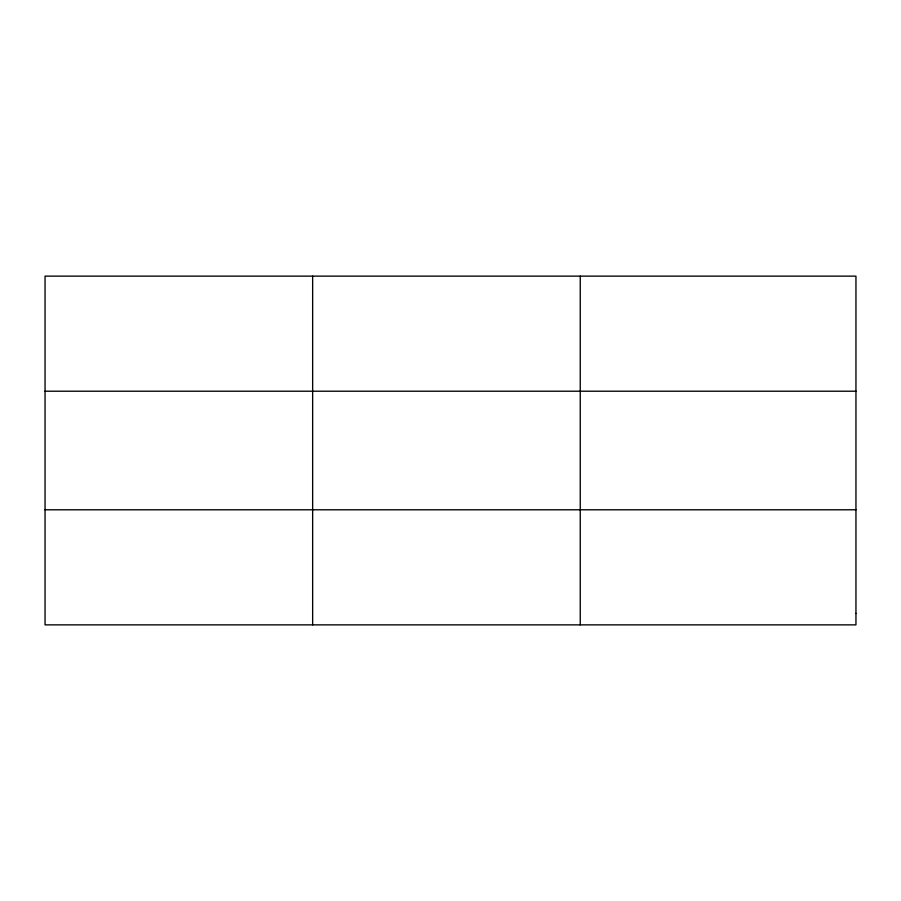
<?xml version="1.0" encoding="UTF-8"?>
<svg xmlns="http://www.w3.org/2000/svg" width="901" height="901" viewBox="0 0 901 901"><rect width="100%" height="100%" fill="white"/><g stroke="black" fill="none" stroke-linecap="round" stroke-linejoin="round"><path stroke-width="1.35" d="M312.647 624.866L312.647 276.134M580.244 624.866L580.244 276.134M45.05 391.214L855.95 391.214M45.05 509.786L855.95 509.786M855.95 613.356L855.95 624.866L45.05 624.866L45.05 276.134L855.95 276.134L855.95 613.356"/></g></svg>
